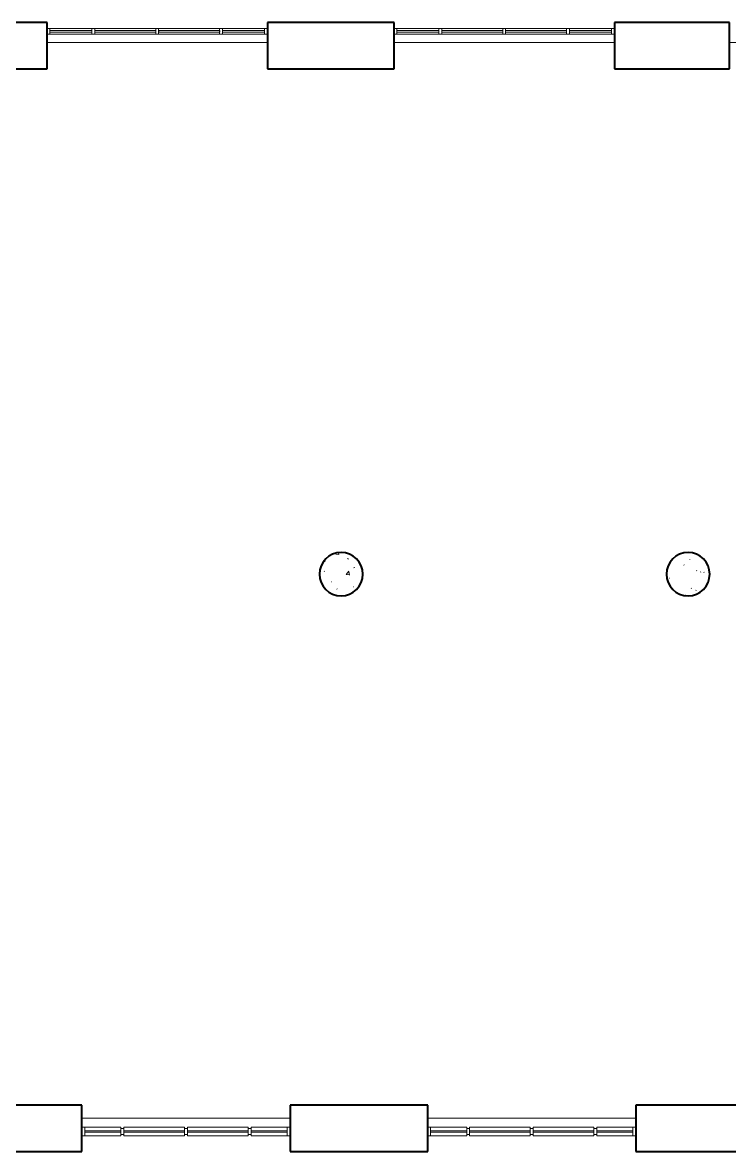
# Model space of a CAD drawing. Header units: millimetres. Extents: x -24 to 373619, y 275 to 149465.
# Drawn here: x 196291 to 208514, y 26875 to 46395 of the extents above; entities that cross this region are included whole.
import ezdxf

# ---------------------------------------------------------------- set-up
doc = ezdxf.new("R2010")
doc.units = ezdxf.units.MM
for name, color, linetype, lineweight in [('Импосты витража', 7, 'Continuous', 18), ('Несущие колонны', 7, 'Continuous', 18), ('Панели витража', 7, 'Continuous', 18), ('Перекрытия', 7, 'Continuous', 18), ('Стены разрез', 7, 'Continuous', 40)]:
    doc.layers.add(name, color=color, linetype=linetype, lineweight=lineweight)

# ---------------------------------------------------------------- blocks, each defined once
blk = doc.blocks.new('Бетон-Круглого сечения-Колонна - 750 мм-519386-001_Весь этаж')
at = {"layer": 'Несущие колонны', "lineweight": 9}
h = blk.add_hatch(dxfattribs=at)
h.set_pattern_fill('FP_8', color=256, style=0, pattern_type=2)
h.set_pattern_definition([(230, (201798.55, 36857.4), (-728.7365, 63.7558), [76.2, -838.2]), (175, (201798.55, 36857.4), (140.9716, -764.2276), [60.96, -670.56]), (280.451, (201737.8, 36862.7), (-587.77, -700.4668), [64.76, -712.36]), (226.184, (201798.55, 36654.2), (-1084.3162, 168.171), [114.3, -1257.3]), (276.636, (201708.2, 36668.2), (-949.61, -989.71), [97.14, -1068.54]), (171.184, (201798.6, 36654.2), (-949.6206, -989.701), [91.44, -1005.84]), (201, (201696.95, 36705), (-606.4579, 409.0606), [76.2, -838.2]), (146, (201696.95, 36705), (-247.2083, -736.753), [60.96, -670.56]), (251.451, (201646.4, 36739.1), (-853.6683, -327.6855), [64.76, -712.36]), (217.5, (201798.55, 36857.38), (-12.3547, -338.22012), [6.706, -655.726, 6.706, -674.014, -673.1]), (217.5, (201798.55, 36857.38), (-12.3547, -338.22012), [-1343.152, 6.706, -666.394]), (187.5, (201798.55, 36857.38), (-267.2789, -400.7221), [6.706, -381.406, 6.706, -897.026]), (187.5, (201798.55, 36857.38), (-267.2789, -400.7221), [-394.818, -640.486, 6.706, -249.834]), (147.5, (202025.12, 36857.38), (-542.36333, 22.91534), [6.706, -247.294, 6.706, -1837.334]), (147.5, (202025.12, 36857.38), (-542.36333, 22.91534), [-260.706, -785.774, 6.706, -1044.854]), (137.5, (202126.7, 36857.4), (-592.517, -101.7071), [6.706, -323.494, 6.706, -519.582, -746.76]), (137.5, (202126.7, 36857.4), (-592.517, -101.7071), [-856.488, 6.706, -740.054])])
h.paths.add_polyline_path([(0, 375), (-65, 369), (-128, 352), (-188, 325), (-241, 287), (-287, 241), (-325, 187), (-352, 128), (-369, 65), (-375, 0), (-369, -65), (-352, -128), (-325, -188), (-287, -241), (-241, -287), (-188, -325), (-128, -352), (-65, -369), (0, -375), (65, -369), (128, -352), (187, -325), (241, -287), (287, -241), (325, -188), (352, -128), (369, -65), (375, 0), (369, 65), (352, 128), (325, 187), (287, 241), (241, 287), (187, 325), (128, 352), (65, 369)], flags=0)
at = {"layer": 'Несущие колонны', "lineweight": 40}
for start, end in [(0, 180), (180, 0)]:
    blk.add_arc((0, 0), 375, start, end, dxfattribs=at)
blk = doc.blocks.new('Бетон-Круглого сечения-Колонна - 750 мм-V5-001_Весь этаж')
at = {"layer": 'Несущие колонны', "lineweight": 9}
h = blk.add_hatch(dxfattribs=at)
h.set_pattern_fill('FP_9', color=256, style=0, pattern_type=2)
h.set_pattern_definition([(230, (207798.55, 36857.4), (-728.7365, 63.7558), [76.2, -838.2]), (175, (207798.55, 36857.4), (140.9716, -764.2276), [60.96, -670.56]), (280.451, (207737.8, 36862.7), (-587.77, -700.4668), [64.76, -712.36]), (226.184, (207798.55, 36654.2), (-1084.3162, 168.171), [114.3, -1257.3]), (276.636, (207708.2, 36668.2), (-949.61, -989.71), [97.14, -1068.54]), (171.184, (207798.6, 36654.2), (-949.6206, -989.701), [91.44, -1005.84]), (201, (207696.95, 36705), (-606.4579, 409.0606), [76.2, -838.2]), (146, (207696.95, 36705), (-247.2083, -736.753), [60.96, -670.56]), (251.451, (207646.4, 36739.1), (-853.6683, -327.6855), [64.76, -712.36]), (217.5, (207798.55, 36857.38), (-12.3547, -338.22012), [6.706, -655.726, 6.706, -674.014, -673.1]), (217.5, (207798.55, 36857.38), (-12.3547, -338.22012), [-1343.152, 6.706, -666.394]), (187.5, (207798.55, 36857.38), (-267.2789, -400.7221), [6.706, -381.406, 6.706, -897.026]), (187.5, (207798.55, 36857.38), (-267.2789, -400.7221), [-394.818, -640.486, 6.706, -249.834]), (147.5, (208025.12, 36857.38), (-542.36333, 22.91534), [6.706, -247.294, 6.706, -1837.334]), (147.5, (208025.12, 36857.38), (-542.36333, 22.91534), [-260.706, -785.774, 6.706, -1044.854]), (137.5, (208126.7, 36857.4), (-592.517, -101.7071), [6.706, -323.494, 6.706, -519.582, -746.76]), (137.5, (208126.7, 36857.4), (-592.517, -101.7071), [-856.488, 6.706, -740.054])])
h.paths.add_polyline_path([(0, 375), (-65, 369), (-128, 352), (-188, 325), (-241, 287), (-287, 241), (-325, 187), (-352, 128), (-369, 65), (-375, 0), (-369, -65), (-352, -128), (-325, -188), (-287, -241), (-241, -287), (-188, -325), (-128, -352), (-65, -369), (0, -375), (65, -369), (128, -352), (187, -325), (241, -287), (287, -241), (325, -188), (352, -128), (369, -65), (375, 0), (369, 65), (352, 128), (325, 187), (287, 241), (241, 287), (187, 325), (128, 352), (65, 369)], flags=0)
at = {"layer": 'Несущие колонны', "lineweight": 40}
for start, end in [(0, 180), (180, 0)]:
    blk.add_arc((0, 0), 375, start, end, dxfattribs=at)
blk = doc.blocks.new('Системная панель - ADSK_Cтеклопакет_25-731691-001_Весь этаж')
at = {"layer": 'Панели витража'}
for p, q in [((312.5, 12.5), (-312.5, 12.5)), ((-312.5, 12.5), (-312.5, -12.5)), ((312.5, -12.5), (312.5, 12.5)), ((-312.5, -12.5), (312.5, -12.5))]:
    blk.add_line(p, q, dxfattribs=at)
blk = doc.blocks.new('Системная панель - ADSK_Cтеклопакет_25-705776-001_Весь этаж')
at = {"layer": 'Панели витража'}
for p, q in [((525, 12.5), (-525, 12.5)), ((-525, 12.5), (-525, -12.5)), ((525, -12.5), (525, 12.5)), ((-525, -12.5), (525, -12.5))]:
    blk.add_line(p, q, dxfattribs=at)
blk = doc.blocks.new('Прямоугольный импост - 50х150-732079-001_Весь этаж')
at = {"layer": 'Импосты витража'}
for p, q in [((-50, 75), (0, 75)), ((-50, -75), (-50, 75)), ((0, 75), (0, -75)), ((0, -75), (-50, -75))]:
    blk.add_line(p, q, dxfattribs=at)
blk = doc.blocks.new('Прямоугольный импост - 50х150-731680-001_Весь этаж')
at = {"layer": 'Импосты витража'}
for p, q in [((176242, 27270), (176242, 27295)), ((176242, 27295), (176867, 27295)), ((176242, 27145), (176242, 27170)), ((176242, 27145), (176867, 27145))]:
    blk.add_line(p, q, dxfattribs=at)
blk = doc.blocks.new('Прямоугольный импост - 50х150-731679-001_Весь этаж')
at = {"layer": 'Импосты витража'}
for p, q in [((174042, 27270), (174042, 27295)), ((174042, 27295), (175092, 27295)), ((174042, 27145), (174042, 27170)), ((174042, 27145), (175092, 27145)), ((175092, 27295), (175092, 27270)), ((175092, 27170), (175092, 27145))]:
    blk.add_line(p, q, dxfattribs=at)
blk = doc.blocks.new('Прямоугольный импост - 50х150-V4-001_Весь этаж')
at = {"layer": 'Импосты витража'}
for p, q in [((173367, 27295), (173992, 27295)), ((173367, 27145), (173992, 27145)), ((173992, 27295), (173992, 27270)), ((173992, 27170), (173992, 27145))]:
    blk.add_line(p, q, dxfattribs=at)
blk = doc.blocks.new('Прямоугольный импост - 50х150-732085-001_Весь этаж')
at = {"layer": 'Импосты витража'}
for p, q in [((0, 75), (-50, 75)), ((-50, 75), (-50, -75)), ((0, -75), (0, 75)), ((-50, -75), (0, -75))]:
    blk.add_line(p, q, dxfattribs=at)
blk = doc.blocks.new('Прямоугольный импост - 50х100-732067-001_Весь этаж')
at = {"layer": 'Импосты витража'}
for p, q in [((-25, 50), (25, 50)), ((-25, -50), (-25, 50)), ((25, 50), (25, -50)), ((25, -50), (-25, -50))]:
    blk.add_line(p, q, dxfattribs=at)
blk = doc.blocks.new('Системная панель - ADSK_Cтеклопакет_25-948666-001_Весь этаж')
at = {"layer": 'Панели витража'}
for p, q in [((362.5, 12.5), (-362.5, 12.5)), ((-362.5, 12.5), (-362.5, -12.5)), ((362.5, -12.5), (362.5, 12.5)), ((-362.5, -12.5), (362.5, -12.5))]:
    blk.add_line(p, q, dxfattribs=at)
blk = doc.blocks.new('Прямоугольный импост - 50х100-948659-001_Весь этаж')
at = {"layer": 'Импосты витража'}
for p, q in [((217449, 46294), (218174, 46294)), ((217449, 46194), (218174, 46194))]:
    blk.add_line(p, q, dxfattribs=at)
blk = doc.blocks.new('Прямоугольный импост - 50х100-948667-001_Весь этаж')
at = {"layer": 'Импосты витража'}
for p, q in [((-50, 50), (0, 50)), ((-50, -50), (-50, 50)), ((0, 50), (0, -50)), ((0, -50), (-50, -50))]:
    blk.add_line(p, q, dxfattribs=at)
blk = doc.blocks.new('Системная панель - ADSK_Cтеклопакет_25-948669-001_Весь этаж')
at = {"layer": 'Панели витража'}
for p, q in [((527.5, 12.5), (-527.5, 12.5)), ((-527.5, 12.5), (-527.5, -12.5)), ((527.5, -12.5), (527.5, 12.5)), ((-527.5, -12.5), (527.5, -12.5))]:
    blk.add_line(p, q, dxfattribs=at)
blk = doc.blocks.new('Прямоугольный импост - 50х100-948661-001_Весь этаж')
at = {"layer": 'Импосты витража'}
for p, q in [((216344, 46294), (217399, 46294)), ((216344, 46194), (217399, 46194))]:
    blk.add_line(p, q, dxfattribs=at)
blk = doc.blocks.new('Прямоугольный импост - 50х100-948671-001_Весь этаж')
at = {"layer": 'Импосты витража'}
for p, q in [((0, 50), (-50, 50)), ((-50, 50), (-50, -50)), ((0, -50), (0, 50)), ((-50, -50), (0, -50))]:
    blk.add_line(p, q, dxfattribs=at)
blk = doc.blocks.new('Прямоугольный импост - 50х100-948662-001_Весь этаж')
at = {"layer": 'Импосты витража'}
for p, q in [((-25, 50), (25, 50)), ((-25, -50), (-25, 50)), ((25, 50), (25, -50)), ((25, -50), (-25, -50))]:
    blk.add_line(p, q, dxfattribs=at)

msp = doc.modelspace()

# ---------------------------------------------------------------- linework, layer by layer
at = {"layer": 'Перекрытия'}
for p, q in [((200524, 46049), (196714, 46049)), ((206524, 46049), (202714, 46049)), ((212324, 46049), (208514, 46049)), ((197316, 27449), (200916, 27449)), ((203296, 27449), (206896, 27449))]:
    msp.add_line(p, q, dxfattribs=at)
at = {"layer": 'Стены разрез'}
for p, q in [((196714, 46395), (193197, 46395)), ((196714, 45595), (196714, 46395)), ((202714, 46395), (200524, 46395)), ((200524, 46395), (200524, 45595)), ((202714, 45595), (202714, 46395)), ((208514, 46395), (206524, 46395)), ((206524, 46395), (206524, 45595)), ((208514, 45595), (208514, 46395)), ((192605, 45595), (196714, 45595)), ((200524, 45595), (202714, 45595)), ((206524, 45595), (208514, 45595)), ((197316, 27675), (194897, 27675)), ((197316, 26875), (197316, 27675)), ((203296, 27675), (200916, 27675)), ((200916, 27675), (200916, 26875)), ((203296, 26875), (203296, 27675)), ((209316, 27675), (206896, 27675)), ((206896, 27675), (206896, 26875)), ((194897, 26875), (197316, 26875)), ((200916, 26875), (203296, 26875)), ((206896, 26875), (209316, 26875))]:
    msp.add_line(p, q, dxfattribs=at)

# ---------------------------------------------------------------- block references
at = {"layer": 'Импосты витража', "extrusion": (0, 0, -1)}
for name, p in [('Прямоугольный импост - 50х100-948667-001_Весь этаж', (-196714, 46244)), ('Прямоугольный импост - 50х100-948662-001_Весь этаж', (-197514, 46244)), ('Прямоугольный импост - 50х100-948662-001_Весь этаж', (-198619, 46244)), ('Прямоугольный импост - 50х100-948662-001_Весь этаж', (-199724, 46244)), ('Прямоугольный импост - 50х100-948667-001_Весь этаж', (-202714, 46244)), ('Прямоугольный импост - 50х100-948662-001_Весь этаж', (-203514, 46244)), ('Прямоугольный импост - 50х100-948662-001_Весь этаж', (-204619, 46244)), ('Прямоугольный импост - 50х100-948662-001_Весь этаж', (-205724, 46244)), ('Прямоугольный импост - 50х150-732079-001_Весь этаж', (-197316, 27220)), ('Прямоугольный импост - 50х100-732067-001_Весь этаж', (-198016, 27220)), ('Прямоугольный импост - 50х100-732067-001_Весь этаж', (-199116, 27220)), ('Прямоугольный импост - 50х100-732067-001_Весь этаж', (-200216, 27220)), ('Прямоугольный импост - 50х150-732079-001_Весь этаж', (-203296, 27220)), ('Прямоугольный импост - 50х100-732067-001_Весь этаж', (-203996, 27220)), ('Прямоугольный импост - 50х100-732067-001_Весь этаж', (-205096, 27220)), ('Прямоугольный импост - 50х100-732067-001_Весь этаж', (-206196, 27220))]:
    msp.add_blockref(name, p, dxfattribs=at)
at = {"layer": 'Импосты витража'}
for name, p in [('Прямоугольный импост - 50х100-948659-001_Весь этаж', (-20685, 0)), ('Прямоугольный импост - 50х100-948661-001_Весь этаж', (-18805, 0)), ('Прямоугольный импост - 50х100-948661-001_Весь этаж', (-17700, 0)), ('Прямоугольный импост - 50х100-948659-001_Весь этаж', (-17700, 0)), ('Прямоугольный импост - 50х100-948671-001_Весь этаж', (200524, 46244)), ('Прямоугольный импост - 50х100-948659-001_Весь этаж', (-14685, 0)), ('Прямоугольный импост - 50х100-948661-001_Весь этаж', (-12805, 0)), ('Прямоугольный импост - 50х100-948661-001_Весь этаж', (-11700, 0)), ('Прямоугольный импост - 50х100-948659-001_Весь этаж', (-11700, 0)), ('Прямоугольный импост - 50х100-948671-001_Весь этаж', (206524, 46244)), ('Прямоугольный импост - 50х150-V4-001_Весь этаж', (23999, 0)), ('Прямоугольный импост - 50х150-731679-001_Весь этаж', (23999, 0)), ('Прямоугольный импост - 50х150-731679-001_Весь этаж', (25099, 0)), ('Прямоугольный импост - 50х150-731680-001_Весь этаж', (23999, 0)), ('Прямоугольный импост - 50х150-732085-001_Весь этаж', (200916, 27220)), ('Прямоугольный импост - 50х150-V4-001_Весь этаж', (29979, 0)), ('Прямоугольный импост - 50х150-731679-001_Весь этаж', (29979, 0)), ('Прямоугольный импост - 50х150-731679-001_Весь этаж', (31079, 0)), ('Прямоугольный импост - 50х150-731680-001_Весь этаж', (29979, 0)), ('Прямоугольный импост - 50х150-732085-001_Весь этаж', (206896, 27220))]:
    msp.add_blockref(name, p, dxfattribs=at)
at = {"layer": 'Несущие колонны', "rotation": 180}
for name, p in [('Бетон-Круглого сечения-Колонна - 750 мм-519386-001_Весь этаж', (201799, 36857)), ('Бетон-Круглого сечения-Колонна - 750 мм-V5-001_Весь этаж', (207799, 36857))]:
    msp.add_blockref(name, p, dxfattribs=at)
at = {"layer": 'Панели витража', "rotation": 180}
for name, p in [('Системная панель - ADSK_Cтеклопакет_25-948666-001_Весь этаж', (197127, 46244)), ('Системная панель - ADSK_Cтеклопакет_25-948669-001_Весь этаж', (198067, 46244)), ('Системная панель - ADSK_Cтеклопакет_25-948669-001_Весь этаж', (199172, 46244)), ('Системная панель - ADSK_Cтеклопакет_25-948666-001_Весь этаж', (200112, 46244)), ('Системная панель - ADSK_Cтеклопакет_25-948666-001_Весь этаж', (203127, 46244)), ('Системная панель - ADSK_Cтеклопакет_25-948669-001_Весь этаж', (204067, 46244)), ('Системная панель - ADSK_Cтеклопакет_25-948669-001_Весь этаж', (205172, 46244)), ('Системная панель - ADSK_Cтеклопакет_25-948666-001_Весь этаж', (206112, 46244)), ('Системная панель - ADSK_Cтеклопакет_25-731691-001_Весь этаж', (197679, 27220)), ('Системная панель - ADSK_Cтеклопакет_25-705776-001_Весь этаж', (198566, 27220)), ('Системная панель - ADSK_Cтеклопакет_25-705776-001_Весь этаж', (199666, 27220)), ('Системная панель - ADSK_Cтеклопакет_25-731691-001_Весь этаж', (200554, 27220)), ('Системная панель - ADSK_Cтеклопакет_25-731691-001_Весь этаж', (203659, 27220)), ('Системная панель - ADSK_Cтеклопакет_25-705776-001_Весь этаж', (204546, 27220)), ('Системная панель - ADSK_Cтеклопакет_25-705776-001_Весь этаж', (205646, 27220)), ('Системная панель - ADSK_Cтеклопакет_25-731691-001_Весь этаж', (206534, 27220))]:
    msp.add_blockref(name, p, dxfattribs=at)

doc.saveas('drawing.dxf')
